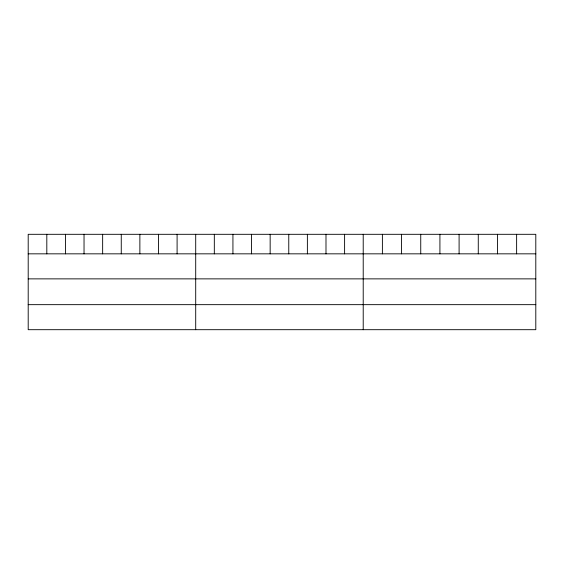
<?xml version="1.0" encoding="UTF-8"?>
<svg xmlns="http://www.w3.org/2000/svg" width="564" height="564" viewBox="0 0 564 564"><rect width="100%" height="100%" fill="white"/><g stroke="black" fill="none" stroke-linecap="round" stroke-linejoin="round"><path stroke-width="0.85" d="M535.8 253.835L535.8 329.693L28.2 329.693L28.2 234.307L535.8 234.307L535.8 253.835L28.2 253.835M28.2 278.87L535.8 278.87M28.2 304.659L535.8 304.659M516.624 234.307L516.624 253.835M497.448 234.307L497.448 253.835M478.272 234.307L478.272 253.835M459.096 234.307L459.096 253.835M439.92 234.307L439.92 253.835M420.744 234.307L420.744 253.835M401.568 234.307L401.568 253.835M382.392 234.307L382.392 253.835M363.216 234.307L363.216 329.693M344.604 234.307L344.604 253.835M325.992 234.307L325.992 253.835M307.38 234.307L307.38 253.835M288.768 234.307L288.768 253.835M270.156 234.307L270.156 253.835M251.544 234.307L251.544 253.835M232.932 234.307L232.932 253.835M214.32 234.307L214.32 253.835M195.708 234.307L195.708 329.693M177.096 234.307L177.096 253.835M158.484 234.307L158.484 253.835M139.872 234.307L139.872 253.835M121.26 234.307L121.26 253.835M102.648 234.307L102.648 253.835M84.036 234.307L84.036 253.835M65.424 234.307L65.424 253.835M46.812 234.307L46.812 253.835"/></g></svg>
